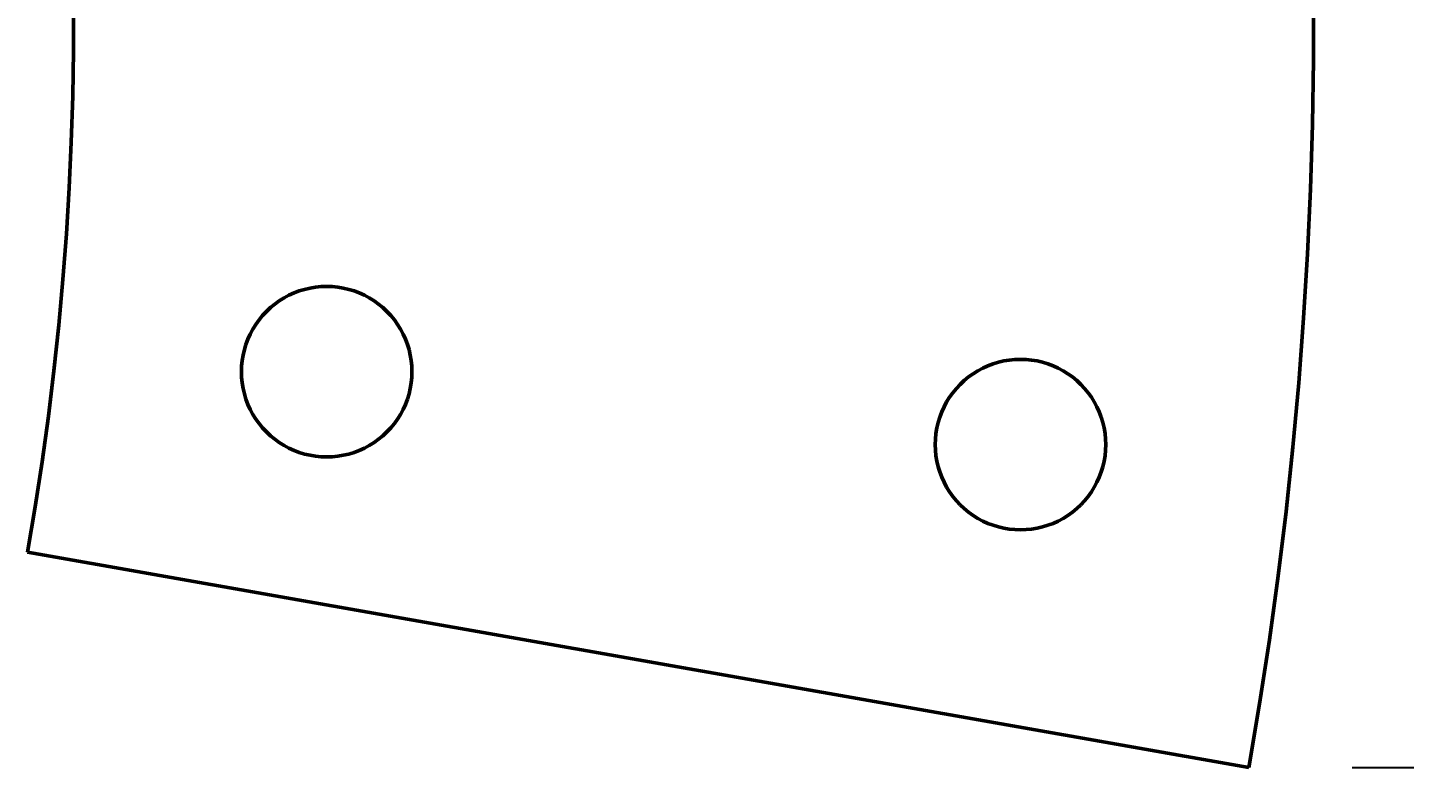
# Model space of a CAD drawing. Header units: millimetres. Extents: x 0 to 297, y 0 to 210.
# Drawn here: x 69.12 to 104.65, y 81.26 to 100.36 of the extents above; entities that cross this region are included whole.
import ezdxf

# ---------------------------------------------------------------- set-up
doc = ezdxf.new("R2010")
doc.units = ezdxf.units.MM
doc.linetypes.add('DASHED', pattern=[1.524, 1.27, -0.254])
for name, color, linetype, lineweight in [('COTAS', 7, 'CONTINUOUS', 25), ('OCULTA', 8, 'DASHED', 25), ('VISIBLE', 7, 'CONTINUOUS', 50)]:
    doc.layers.add(name, color=color, linetype=linetype, lineweight=lineweight)
doc.dimstyles.new('F3D_1000', dxfattribs={"dimtxt": 3.5, "dimasz": 2.5, "dimexe": 1.5, "dimexo": 1, "dimgap": 0.9, "dimtad": 1, "dimdec": 1, "dimdsep": 46, "dimcen": 2.5, "dimazin": 3, "dimtfac": 1, "dimtmove": 0, "dimatfit": 3})

msp = doc.modelspace()

# ---------------------------------------------------------------- linework, layer by layer
at = {"layer": 'OCULTA'}
for p, q in [((70.307, 99.77), (70.307, 100.954)), ((102.306, 99.527), (102.306, 101.197)), ((70.289, 98.587), (70.307, 99.77)), ((102.28, 97.858), (102.306, 99.527)), ((70.253, 97.403), (70.289, 98.587)), ((102.23, 96.19), (102.28, 97.858)), ((70.199, 96.221), (70.253, 97.403)), ((70.127, 95.039), (70.199, 96.221)), ((102.154, 94.522), (102.23, 96.19)), ((70.037, 93.859), (70.127, 95.039)), ((102.052, 92.856), (102.154, 94.522)), ((69.93, 92.68), (70.037, 93.859)), ((75.743, 93.383), (75.87, 93.45)), ((75.87, 93.45), (76.001, 93.51)), ((76.001, 93.51), (76.136, 93.561)), ((76.136, 93.561), (76.274, 93.602)), ((76.274, 93.602), (76.414, 93.635)), ((76.414, 93.635), (76.556, 93.658)), ((76.556, 93.658), (76.699, 93.673)), ((76.699, 93.673), (76.843, 93.677)), ((76.843, 93.677), (76.987, 93.673)), ((76.987, 93.673), (77.13, 93.658)), ((77.13, 93.658), (77.272, 93.635)), ((77.272, 93.635), (77.413, 93.602)), ((77.413, 93.602), (77.55, 93.561)), ((77.55, 93.561), (77.685, 93.51)), ((77.816, 93.45), (77.685, 93.51)), ((77.816, 93.45), (77.943, 93.383)), ((75.288, 93.033), (75.393, 93.131)), ((75.393, 93.131), (75.504, 93.223)), ((75.504, 93.223), (75.621, 93.307)), ((75.621, 93.307), (75.743, 93.383)), ((78.066, 93.307), (77.943, 93.383)), ((78.066, 93.307), (78.183, 93.223)), ((78.294, 93.131), (78.183, 93.223)), ((78.294, 93.131), (78.399, 93.033)), ((75.014, 92.7), (75.098, 92.817)), ((75.098, 92.817), (75.189, 92.928)), ((75.189, 92.928), (75.288, 93.033)), ((78.399, 93.033), (78.497, 92.928)), ((78.589, 92.817), (78.497, 92.928)), ((78.672, 92.7), (78.589, 92.817)), ((101.926, 91.191), (102.052, 92.856)), ((69.804, 91.503), (69.93, 92.68)), ((74.811, 92.319), (74.87, 92.45)), ((74.87, 92.45), (74.938, 92.577)), ((74.938, 92.577), (75.014, 92.7)), ((78.749, 92.577), (78.672, 92.7)), ((78.816, 92.45), (78.749, 92.577)), ((78.816, 92.45), (78.876, 92.319)), ((74.686, 91.906), (74.718, 92.047)), ((74.718, 92.047), (74.76, 92.184)), ((74.76, 92.184), (74.811, 92.319)), ((78.927, 92.184), (78.876, 92.319)), ((78.968, 92.047), (78.927, 92.184)), ((79.001, 91.906), (78.968, 92.047)), ((74.648, 91.621), (74.662, 91.764)), ((74.662, 91.764), (74.686, 91.906)), ((79.024, 91.764), (79.001, 91.906)), ((79.039, 91.621), (79.024, 91.764)), ((93.903, 91.628), (94.037, 91.679)), ((94.037, 91.679), (94.175, 91.721)), ((94.175, 91.721), (94.315, 91.754)), ((94.315, 91.754), (94.457, 91.777)), ((94.457, 91.777), (94.601, 91.791)), ((94.601, 91.791), (94.745, 91.796)), ((94.745, 91.796), (94.889, 91.791)), ((94.889, 91.791), (95.032, 91.777)), ((95.032, 91.777), (95.174, 91.754)), ((95.174, 91.754), (95.314, 91.721)), ((95.452, 91.679), (95.314, 91.721)), ((95.452, 91.679), (95.587, 91.628)), ((69.661, 90.328), (69.804, 91.503)), ((74.643, 91.477), (74.648, 91.621)), ((74.648, 91.333), (74.643, 91.477)), ((74.662, 91.19), (74.648, 91.333)), ((79.024, 91.19), (79.039, 91.333)), ((79.043, 91.477), (79.039, 91.621)), ((79.039, 91.333), (79.043, 91.477)), ((93.294, 91.25), (93.405, 91.341)), ((93.405, 91.341), (93.522, 91.425)), ((93.522, 91.425), (93.645, 91.501)), ((93.645, 91.501), (93.772, 91.569)), ((93.772, 91.569), (93.903, 91.628)), ((95.587, 91.628), (95.718, 91.569)), ((95.718, 91.569), (95.845, 91.501)), ((95.845, 91.501), (95.967, 91.425)), ((96.084, 91.341), (95.967, 91.425)), ((96.084, 91.341), (96.195, 91.25)), ((74.686, 91.048), (74.662, 91.19)), ((74.686, 91.048), (74.718, 90.908)), ((78.968, 90.908), (79.001, 91.048)), ((79.001, 91.048), (79.024, 91.19)), ((92.999, 90.935), (93.091, 91.046)), ((93.091, 91.046), (93.189, 91.151)), ((93.189, 91.151), (93.294, 91.25)), ((96.195, 91.25), (96.3, 91.151)), ((96.3, 91.151), (96.399, 91.046)), ((96.399, 91.046), (96.49, 90.935)), ((101.774, 89.528), (101.926, 91.191)), ((74.76, 90.77), (74.718, 90.908)), ((74.811, 90.635), (74.76, 90.77)), ((74.811, 90.635), (74.87, 90.504)), ((78.816, 90.504), (78.876, 90.635)), ((78.876, 90.635), (78.927, 90.77)), ((78.927, 90.77), (78.968, 90.908)), ((92.772, 90.569), (92.839, 90.696)), ((92.839, 90.696), (92.915, 90.818)), ((92.915, 90.818), (92.999, 90.935)), ((96.49, 90.935), (96.574, 90.818)), ((96.65, 90.696), (96.574, 90.818)), ((96.718, 90.569), (96.65, 90.696)), ((69.5, 89.155), (69.661, 90.328)), ((74.87, 90.504), (74.938, 90.377)), ((74.938, 90.377), (75.014, 90.255)), ((75.098, 90.138), (75.014, 90.255)), ((78.589, 90.138), (78.672, 90.255)), ((78.672, 90.255), (78.749, 90.377)), ((78.749, 90.377), (78.816, 90.504)), ((92.62, 90.165), (92.661, 90.303)), ((92.661, 90.303), (92.712, 90.438)), ((92.712, 90.438), (92.772, 90.569)), ((96.777, 90.438), (96.718, 90.569)), ((96.828, 90.303), (96.777, 90.438)), ((96.87, 90.165), (96.828, 90.303)), ((75.189, 90.027), (75.098, 90.138)), ((75.189, 90.027), (75.288, 89.922)), ((75.288, 89.922), (75.393, 89.823)), ((78.294, 89.823), (78.399, 89.922)), ((78.399, 89.922), (78.497, 90.027)), ((78.497, 90.027), (78.589, 90.138)), ((92.563, 89.883), (92.587, 90.025)), ((92.587, 90.025), (92.62, 90.165)), ((96.902, 90.025), (96.87, 90.165)), ((96.926, 89.883), (96.902, 90.025)), ((75.393, 89.823), (75.504, 89.732)), ((75.504, 89.732), (75.621, 89.648)), ((75.743, 89.572), (75.621, 89.648)), ((75.743, 89.572), (75.87, 89.504)), ((77.816, 89.504), (77.943, 89.572)), ((77.943, 89.572), (78.066, 89.648)), ((78.066, 89.648), (78.183, 89.732)), ((78.183, 89.732), (78.294, 89.823)), ((92.545, 89.596), (92.549, 89.74)), ((92.549, 89.452), (92.545, 89.596)), ((92.549, 89.74), (92.563, 89.883)), ((96.94, 89.74), (96.926, 89.883)), ((96.945, 89.596), (96.94, 89.74)), ((96.94, 89.452), (96.945, 89.596)), ((75.87, 89.504), (76.001, 89.445)), ((76.001, 89.445), (76.136, 89.394)), ((76.136, 89.394), (76.274, 89.352)), ((76.274, 89.352), (76.414, 89.32)), ((76.556, 89.296), (76.414, 89.32)), ((76.556, 89.296), (76.699, 89.282)), ((76.699, 89.282), (76.843, 89.277)), ((76.843, 89.277), (76.987, 89.282)), ((76.987, 89.282), (77.13, 89.296)), ((77.13, 89.296), (77.272, 89.32)), ((77.272, 89.32), (77.413, 89.352)), ((77.413, 89.352), (77.55, 89.394)), ((77.55, 89.394), (77.685, 89.445)), ((77.685, 89.445), (77.816, 89.504)), ((92.563, 89.309), (92.549, 89.452)), ((92.563, 89.309), (92.587, 89.167)), ((96.902, 89.167), (96.926, 89.309)), ((96.926, 89.309), (96.94, 89.452)), ((101.597, 87.868), (101.774, 89.528)), ((69.321, 87.985), (69.5, 89.155)), ((92.62, 89.026), (92.587, 89.167)), ((92.661, 88.889), (92.62, 89.026)), ((92.712, 88.754), (92.661, 88.889)), ((96.777, 88.754), (96.828, 88.889)), ((96.828, 88.889), (96.87, 89.026)), ((96.87, 89.026), (96.902, 89.167)), ((92.712, 88.754), (92.772, 88.623)), ((92.839, 88.496), (92.772, 88.623)), ((92.915, 88.374), (92.839, 88.496)), ((96.574, 88.374), (96.65, 88.496)), ((96.65, 88.496), (96.718, 88.623)), ((96.718, 88.623), (96.777, 88.754)), ((92.915, 88.374), (92.999, 88.257)), ((92.999, 88.257), (93.091, 88.145)), ((93.189, 88.04), (93.091, 88.145)), ((96.3, 88.04), (96.399, 88.145)), ((96.399, 88.145), (96.49, 88.257)), ((96.49, 88.257), (96.574, 88.374)), ((69.124, 86.818), (69.321, 87.985)), ((93.189, 88.04), (93.294, 87.942)), ((93.294, 87.942), (93.405, 87.85)), ((93.405, 87.85), (93.522, 87.767)), ((93.522, 87.767), (93.645, 87.691)), ((95.845, 87.691), (95.967, 87.767)), ((95.967, 87.767), (96.084, 87.85)), ((96.084, 87.85), (96.195, 87.942)), ((96.195, 87.942), (96.3, 88.04)), ((101.395, 86.211), (101.597, 87.868)), ((93.645, 87.691), (93.772, 87.623)), ((93.772, 87.623), (93.903, 87.563)), ((93.903, 87.563), (94.037, 87.513)), ((94.037, 87.513), (94.175, 87.471)), ((94.175, 87.471), (94.315, 87.438)), ((94.315, 87.438), (94.457, 87.415)), ((94.457, 87.415), (94.601, 87.4)), ((94.889, 87.4), (95.032, 87.415)), ((95.032, 87.415), (95.174, 87.438)), ((95.174, 87.438), (95.314, 87.471)), ((95.314, 87.471), (95.452, 87.513)), ((95.452, 87.513), (95.587, 87.563)), ((95.587, 87.563), (95.718, 87.623)), ((95.718, 87.623), (95.845, 87.691)), ((94.601, 87.4), (94.745, 87.396)), ((94.745, 87.396), (94.889, 87.4)), ((69.124, 86.818), (69.124, 86.818)), ((69.124, 86.818), (100.638, 81.261)), ((101.168, 84.557), (101.395, 86.211)), ((100.915, 82.907), (101.168, 84.557)), ((100.638, 81.261), (100.915, 82.907)), ((100.638, 81.261), (100.638, 81.261))]:
    msp.add_line(p, q, dxfattribs=at)
at = {"layer": 'VISIBLE'}
for p, q in [((70.307, 99.77), (70.307, 100.954)), ((70.307, 99.77), (70.307, 100.954)), ((102.306, 99.527), (102.306, 101.197)), ((102.306, 101.197), (102.306, 99.527)), ((70.289, 98.587), (70.307, 99.77)), ((70.289, 98.587), (70.307, 99.77)), ((70.307, 99.77), (70.307, 99.77)), ((102.28, 97.858), (102.306, 99.527)), ((102.306, 99.527), (102.28, 97.858)), ((102.306, 99.527), (102.306, 99.527)), ((70.253, 97.403), (70.289, 98.587)), ((70.253, 97.403), (70.289, 98.587)), ((70.289, 98.587), (70.289, 98.587)), ((102.23, 96.19), (102.28, 97.858)), ((102.28, 97.858), (102.23, 96.19)), ((102.28, 97.858), (102.28, 97.858)), ((70.199, 96.221), (70.253, 97.403)), ((70.199, 96.221), (70.253, 97.403)), ((70.253, 97.403), (70.253, 97.403)), ((70.127, 95.039), (70.199, 96.221)), ((70.127, 95.039), (70.199, 96.221)), ((70.199, 96.221), (70.199, 96.221)), ((102.154, 94.522), (102.23, 96.19)), ((102.23, 96.19), (102.154, 94.522)), ((102.23, 96.19), (102.23, 96.19)), ((70.037, 93.859), (70.127, 95.039)), ((70.037, 93.859), (70.127, 95.039)), ((70.127, 95.039), (70.127, 95.039)), ((102.052, 92.856), (102.154, 94.522)), ((102.154, 94.522), (102.052, 92.856)), ((102.154, 94.522), (102.154, 94.522)), ((69.93, 92.68), (70.037, 93.859)), ((69.93, 92.68), (70.037, 93.859)), ((70.037, 93.859), (70.037, 93.859)), ((75.743, 93.383), (75.87, 93.45)), ((75.87, 93.45), (75.743, 93.383)), ((75.87, 93.45), (76.001, 93.51)), ((76.001, 93.51), (75.87, 93.45)), ((75.87, 93.45), (75.87, 93.45)), ((76.001, 93.51), (76.136, 93.561)), ((76.136, 93.561), (76.001, 93.51)), ((76.001, 93.51), (76.001, 93.51)), ((76.136, 93.561), (76.274, 93.602)), ((76.274, 93.602), (76.136, 93.561)), ((76.136, 93.561), (76.136, 93.561)), ((76.274, 93.602), (76.414, 93.635)), ((76.414, 93.635), (76.274, 93.602)), ((76.274, 93.602), (76.274, 93.602)), ((76.414, 93.635), (76.556, 93.658)), ((76.556, 93.658), (76.414, 93.635)), ((76.414, 93.635), (76.414, 93.635)), ((76.556, 93.658), (76.699, 93.673)), ((76.699, 93.673), (76.556, 93.658)), ((76.556, 93.658), (76.556, 93.658)), ((76.699, 93.673), (76.843, 93.677)), ((76.843, 93.677), (76.699, 93.673)), ((76.699, 93.673), (76.699, 93.673)), ((76.843, 93.677), (76.987, 93.673)), ((76.987, 93.673), (76.843, 93.677)), ((76.843, 93.677), (76.843, 93.677)), ((76.987, 93.673), (77.13, 93.658)), ((77.13, 93.658), (76.987, 93.673)), ((76.987, 93.673), (76.987, 93.673)), ((77.13, 93.658), (77.272, 93.635)), ((77.272, 93.635), (77.13, 93.658)), ((77.13, 93.658), (77.13, 93.658)), ((77.272, 93.635), (77.413, 93.602)), ((77.413, 93.602), (77.272, 93.635)), ((77.272, 93.635), (77.272, 93.635)), ((77.413, 93.602), (77.55, 93.561)), ((77.55, 93.561), (77.413, 93.602)), ((77.413, 93.602), (77.413, 93.602)), ((77.55, 93.561), (77.685, 93.51)), ((77.685, 93.51), (77.55, 93.561)), ((77.55, 93.561), (77.55, 93.561)), ((77.816, 93.45), (77.685, 93.51)), ((77.816, 93.45), (77.685, 93.51)), ((77.685, 93.51), (77.685, 93.51)), ((77.816, 93.45), (77.943, 93.383)), ((77.943, 93.383), (77.816, 93.45)), ((77.816, 93.45), (77.816, 93.45)), ((75.288, 93.033), (75.393, 93.131)), ((75.393, 93.131), (75.288, 93.033)), ((75.393, 93.131), (75.504, 93.223)), ((75.504, 93.223), (75.393, 93.131)), ((75.393, 93.131), (75.393, 93.131)), ((75.504, 93.223), (75.621, 93.307)), ((75.621, 93.307), (75.504, 93.223)), ((75.504, 93.223), (75.504, 93.223)), ((75.621, 93.307), (75.743, 93.383)), ((75.743, 93.383), (75.621, 93.307)), ((75.621, 93.307), (75.621, 93.307)), ((75.743, 93.383), (75.743, 93.383)), ((78.066, 93.307), (77.943, 93.383)), ((78.066, 93.307), (77.943, 93.383)), ((77.943, 93.383), (77.943, 93.383)), ((78.066, 93.307), (78.183, 93.223)), ((78.183, 93.223), (78.066, 93.307)), ((78.066, 93.307), (78.066, 93.307)), ((78.294, 93.131), (78.183, 93.223)), ((78.294, 93.131), (78.183, 93.223)), ((78.183, 93.223), (78.183, 93.223)), ((78.294, 93.131), (78.399, 93.033)), ((78.399, 93.033), (78.294, 93.131)), ((78.294, 93.131), (78.294, 93.131)), ((75.014, 92.7), (75.098, 92.817)), ((75.098, 92.817), (75.014, 92.7)), ((75.098, 92.817), (75.189, 92.928)), ((75.189, 92.928), (75.098, 92.817)), ((75.098, 92.817), (75.098, 92.817)), ((75.189, 92.928), (75.288, 93.033)), ((75.288, 93.033), (75.189, 92.928)), ((75.189, 92.928), (75.189, 92.928)), ((75.288, 93.033), (75.288, 93.033)), ((78.399, 93.033), (78.497, 92.928)), ((78.497, 92.928), (78.399, 93.033)), ((78.399, 93.033), (78.399, 93.033)), ((78.589, 92.817), (78.497, 92.928)), ((78.589, 92.817), (78.497, 92.928)), ((78.497, 92.928), (78.497, 92.928)), ((78.672, 92.7), (78.589, 92.817)), ((78.672, 92.7), (78.589, 92.817)), ((78.589, 92.817), (78.589, 92.817)), ((101.926, 91.191), (102.052, 92.856)), ((102.052, 92.856), (101.926, 91.191)), ((102.052, 92.856), (102.052, 92.856)), ((69.804, 91.503), (69.93, 92.68)), ((69.804, 91.503), (69.93, 92.68)), ((69.93, 92.68), (69.93, 92.68)), ((74.811, 92.319), (74.87, 92.45)), ((74.87, 92.45), (74.811, 92.319)), ((74.87, 92.45), (74.938, 92.577)), ((74.938, 92.577), (74.87, 92.45)), ((74.87, 92.45), (74.87, 92.45)), ((74.938, 92.577), (75.014, 92.7)), ((75.014, 92.7), (74.938, 92.577)), ((74.938, 92.577), (74.938, 92.577)), ((75.014, 92.7), (75.014, 92.7)), ((78.749, 92.577), (78.672, 92.7)), ((78.749, 92.577), (78.672, 92.7)), ((78.672, 92.7), (78.672, 92.7)), ((78.816, 92.45), (78.749, 92.577)), ((78.816, 92.45), (78.749, 92.577)), ((78.749, 92.577), (78.749, 92.577)), ((78.816, 92.45), (78.876, 92.319)), ((78.876, 92.319), (78.816, 92.45)), ((78.816, 92.45), (78.816, 92.45)), ((74.686, 91.906), (74.718, 92.047)), ((74.718, 92.047), (74.686, 91.906)), ((74.718, 92.047), (74.76, 92.184)), ((74.76, 92.184), (74.718, 92.047)), ((74.718, 92.047), (74.718, 92.047)), ((74.76, 92.184), (74.811, 92.319)), ((74.811, 92.319), (74.76, 92.184)), ((74.76, 92.184), (74.76, 92.184)), ((74.811, 92.319), (74.811, 92.319)), ((78.927, 92.184), (78.876, 92.319)), ((78.927, 92.184), (78.876, 92.319)), ((78.876, 92.319), (78.876, 92.319)), ((78.968, 92.047), (78.927, 92.184)), ((78.968, 92.047), (78.927, 92.184)), ((78.927, 92.184), (78.927, 92.184)), ((79.001, 91.906), (78.968, 92.047)), ((79.001, 91.906), (78.968, 92.047)), ((78.968, 92.047), (78.968, 92.047)), ((74.648, 91.621), (74.662, 91.764)), ((74.662, 91.764), (74.648, 91.621)), ((74.662, 91.764), (74.686, 91.906)), ((74.686, 91.906), (74.662, 91.764)), ((74.662, 91.764), (74.662, 91.764)), ((74.686, 91.906), (74.686, 91.906)), ((79.024, 91.764), (79.001, 91.906)), ((79.024, 91.764), (79.001, 91.906)), ((79.001, 91.906), (79.001, 91.906)), ((79.039, 91.621), (79.024, 91.764)), ((79.039, 91.621), (79.024, 91.764)), ((79.024, 91.764), (79.024, 91.764)), ((93.903, 91.628), (94.037, 91.679)), ((94.037, 91.679), (93.903, 91.628)), ((94.037, 91.679), (94.175, 91.721)), ((94.175, 91.721), (94.037, 91.679)), ((94.037, 91.679), (94.037, 91.679)), ((94.175, 91.721), (94.315, 91.754)), ((94.315, 91.754), (94.175, 91.721)), ((94.175, 91.721), (94.175, 91.721)), ((94.315, 91.754), (94.457, 91.777)), ((94.457, 91.777), (94.315, 91.754)), ((94.315, 91.754), (94.315, 91.754)), ((94.457, 91.777), (94.601, 91.791)), ((94.457, 91.777), (94.457, 91.777)), ((94.601, 91.791), (94.457, 91.777)), ((94.601, 91.791), (94.745, 91.796)), ((94.745, 91.796), (94.601, 91.791)), ((94.601, 91.791), (94.601, 91.791)), ((94.745, 91.796), (94.889, 91.791)), ((94.889, 91.791), (94.745, 91.796)), ((94.745, 91.796), (94.745, 91.796)), ((94.889, 91.791), (95.032, 91.777)), ((95.032, 91.777), (94.889, 91.791)), ((94.889, 91.791), (94.889, 91.791)), ((95.032, 91.777), (95.174, 91.754)), ((95.174, 91.754), (95.032, 91.777)), ((95.032, 91.777), (95.032, 91.777)), ((95.174, 91.754), (95.314, 91.721)), ((95.314, 91.721), (95.174, 91.754)), ((95.174, 91.754), (95.174, 91.754)), ((95.452, 91.679), (95.314, 91.721)), ((95.452, 91.679), (95.314, 91.721)), ((95.314, 91.721), (95.314, 91.721)), ((95.452, 91.679), (95.587, 91.628)), ((95.587, 91.628), (95.452, 91.679)), ((95.452, 91.679), (95.452, 91.679)), ((69.661, 90.328), (69.804, 91.503)), ((69.661, 90.328), (69.804, 91.503)), ((69.804, 91.503), (69.804, 91.503)), ((74.643, 91.477), (74.648, 91.621)), ((74.648, 91.621), (74.643, 91.477)), ((74.648, 91.333), (74.643, 91.477)), ((74.643, 91.477), (74.643, 91.477)), ((74.643, 91.477), (74.648, 91.333)), ((74.648, 91.621), (74.648, 91.621)), ((74.662, 91.19), (74.648, 91.333)), ((74.648, 91.333), (74.648, 91.333)), ((74.648, 91.333), (74.662, 91.19)), ((79.024, 91.19), (79.039, 91.333)), ((79.024, 91.19), (79.039, 91.333)), ((79.043, 91.477), (79.039, 91.621)), ((79.043, 91.477), (79.039, 91.621)), ((79.039, 91.621), (79.039, 91.621)), ((79.039, 91.333), (79.043, 91.477)), ((79.039, 91.333), (79.043, 91.477)), ((79.039, 91.333), (79.039, 91.333)), ((79.043, 91.477), (79.043, 91.477)), ((93.294, 91.25), (93.405, 91.341)), ((93.405, 91.341), (93.294, 91.25)), ((93.405, 91.341), (93.522, 91.425)), ((93.522, 91.425), (93.405, 91.341)), ((93.405, 91.341), (93.405, 91.341)), ((93.522, 91.425), (93.645, 91.501)), ((93.645, 91.501), (93.522, 91.425)), ((93.522, 91.425), (93.522, 91.425)), ((93.645, 91.501), (93.772, 91.569)), ((93.772, 91.569), (93.645, 91.501)), ((93.645, 91.501), (93.645, 91.501)), ((93.772, 91.569), (93.903, 91.628)), ((93.903, 91.628), (93.772, 91.569)), ((93.772, 91.569), (93.772, 91.569)), ((93.903, 91.628), (93.903, 91.628)), ((95.587, 91.628), (95.718, 91.569)), ((95.718, 91.569), (95.587, 91.628)), ((95.587, 91.628), (95.587, 91.628)), ((95.718, 91.569), (95.845, 91.501)), ((95.845, 91.501), (95.718, 91.569)), ((95.718, 91.569), (95.718, 91.569)), ((95.845, 91.501), (95.967, 91.425)), ((95.967, 91.425), (95.845, 91.501)), ((95.845, 91.501), (95.845, 91.501)), ((96.084, 91.341), (95.967, 91.425)), ((96.084, 91.341), (95.967, 91.425)), ((95.967, 91.425), (95.967, 91.425)), ((96.084, 91.341), (96.195, 91.25)), ((96.195, 91.25), (96.084, 91.341)), ((96.084, 91.341), (96.084, 91.341)), ((74.686, 91.048), (74.662, 91.19)), ((74.662, 91.19), (74.662, 91.19)), ((74.662, 91.19), (74.686, 91.048)), ((74.686, 91.048), (74.718, 90.908)), ((74.686, 91.048), (74.686, 91.048)), ((74.686, 91.048), (74.718, 90.908)), ((78.968, 90.908), (79.001, 91.048)), ((78.968, 90.908), (79.001, 91.048)), ((79.001, 91.048), (79.024, 91.19)), ((79.001, 91.048), (79.024, 91.19)), ((79.001, 91.048), (79.001, 91.048)), ((79.024, 91.19), (79.024, 91.19)), ((92.999, 90.935), (93.091, 91.046)), ((93.091, 91.046), (92.999, 90.935)), ((93.091, 91.046), (93.189, 91.151)), ((93.189, 91.151), (93.091, 91.046)), ((93.091, 91.046), (93.091, 91.046)), ((93.189, 91.151), (93.294, 91.25)), ((93.294, 91.25), (93.189, 91.151)), ((93.189, 91.151), (93.189, 91.151)), ((93.294, 91.25), (93.294, 91.25)), ((96.195, 91.25), (96.3, 91.151)), ((96.3, 91.151), (96.195, 91.25)), ((96.195, 91.25), (96.195, 91.25)), ((96.3, 91.151), (96.399, 91.046)), ((96.399, 91.046), (96.3, 91.151)), ((96.3, 91.151), (96.3, 91.151)), ((96.399, 91.046), (96.49, 90.935)), ((96.49, 90.935), (96.399, 91.046)), ((96.399, 91.046), (96.399, 91.046)), ((101.774, 89.528), (101.926, 91.191)), ((101.926, 91.191), (101.774, 89.528)), ((101.926, 91.191), (101.926, 91.191)), ((74.76, 90.77), (74.718, 90.908)), ((74.718, 90.908), (74.718, 90.908)), ((74.718, 90.908), (74.76, 90.77)), ((74.811, 90.635), (74.76, 90.77)), ((74.76, 90.77), (74.76, 90.77)), ((74.76, 90.77), (74.811, 90.635)), ((74.811, 90.635), (74.87, 90.504)), ((74.811, 90.635), (74.811, 90.635)), ((74.811, 90.635), (74.87, 90.504)), ((78.816, 90.504), (78.876, 90.635)), ((78.816, 90.504), (78.876, 90.635)), ((78.876, 90.635), (78.927, 90.77)), ((78.876, 90.635), (78.927, 90.77)), ((78.876, 90.635), (78.876, 90.635)), ((78.927, 90.77), (78.968, 90.908)), ((78.927, 90.77), (78.968, 90.908)), ((78.927, 90.77), (78.927, 90.77)), ((78.968, 90.908), (78.968, 90.908)), ((92.772, 90.569), (92.839, 90.696)), ((92.839, 90.696), (92.772, 90.569)), ((92.839, 90.696), (92.915, 90.818)), ((92.915, 90.818), (92.839, 90.696)), ((92.839, 90.696), (92.839, 90.696)), ((92.915, 90.818), (92.999, 90.935)), ((92.999, 90.935), (92.915, 90.818)), ((92.915, 90.818), (92.915, 90.818)), ((92.999, 90.935), (92.999, 90.935)), ((96.49, 90.935), (96.574, 90.818)), ((96.574, 90.818), (96.49, 90.935)), ((96.49, 90.935), (96.49, 90.935)), ((96.65, 90.696), (96.574, 90.818)), ((96.65, 90.696), (96.574, 90.818)), ((96.574, 90.818), (96.574, 90.818)), ((96.718, 90.569), (96.65, 90.696)), ((96.718, 90.569), (96.65, 90.696)), ((96.65, 90.696), (96.65, 90.696)), ((69.5, 89.155), (69.661, 90.328)), ((69.5, 89.155), (69.661, 90.328)), ((69.661, 90.328), (69.661, 90.328)), ((74.87, 90.504), (74.938, 90.377)), ((74.87, 90.504), (74.87, 90.504)), ((74.87, 90.504), (74.938, 90.377)), ((74.938, 90.377), (75.014, 90.255)), ((74.938, 90.377), (74.938, 90.377)), ((74.938, 90.377), (75.014, 90.255)), ((75.098, 90.138), (75.014, 90.255)), ((75.014, 90.255), (75.014, 90.255)), ((75.014, 90.255), (75.098, 90.138)), ((78.589, 90.138), (78.672, 90.255)), ((78.589, 90.138), (78.672, 90.255)), ((78.672, 90.255), (78.749, 90.377)), ((78.672, 90.255), (78.749, 90.377)), ((78.672, 90.255), (78.672, 90.255)), ((78.749, 90.377), (78.816, 90.504)), ((78.749, 90.377), (78.816, 90.504)), ((78.749, 90.377), (78.749, 90.377)), ((78.816, 90.504), (78.816, 90.504)), ((92.62, 90.165), (92.661, 90.303)), ((92.661, 90.303), (92.62, 90.165)), ((92.661, 90.303), (92.712, 90.438)), ((92.712, 90.438), (92.661, 90.303)), ((92.661, 90.303), (92.661, 90.303)), ((92.712, 90.438), (92.772, 90.569)), ((92.772, 90.569), (92.712, 90.438)), ((92.712, 90.438), (92.712, 90.438)), ((92.772, 90.569), (92.772, 90.569)), ((96.777, 90.438), (96.718, 90.569)), ((96.777, 90.438), (96.718, 90.569)), ((96.718, 90.569), (96.718, 90.569)), ((96.828, 90.303), (96.777, 90.438)), ((96.828, 90.303), (96.777, 90.438)), ((96.777, 90.438), (96.777, 90.438)), ((96.87, 90.165), (96.828, 90.303)), ((96.87, 90.165), (96.828, 90.303)), ((96.828, 90.303), (96.828, 90.303)), ((75.189, 90.027), (75.098, 90.138)), ((75.098, 90.138), (75.098, 90.138)), ((75.098, 90.138), (75.189, 90.027)), ((75.189, 90.027), (75.288, 89.922)), ((75.189, 90.027), (75.189, 90.027)), ((75.189, 90.027), (75.288, 89.922)), ((75.288, 89.922), (75.393, 89.823)), ((75.288, 89.922), (75.288, 89.922)), ((75.288, 89.922), (75.393, 89.823)), ((78.294, 89.823), (78.399, 89.922)), ((78.294, 89.823), (78.399, 89.922)), ((78.399, 89.922), (78.497, 90.027)), ((78.399, 89.922), (78.497, 90.027)), ((78.399, 89.922), (78.399, 89.922)), ((78.497, 90.027), (78.589, 90.138)), ((78.497, 90.027), (78.589, 90.138)), ((78.497, 90.027), (78.497, 90.027)), ((78.589, 90.138), (78.589, 90.138)), ((92.563, 89.883), (92.587, 90.025)), ((92.587, 90.025), (92.563, 89.883)), ((92.587, 90.025), (92.62, 90.165)), ((92.62, 90.165), (92.587, 90.025)), ((92.587, 90.025), (92.587, 90.025)), ((92.62, 90.165), (92.62, 90.165)), ((96.902, 90.025), (96.87, 90.165)), ((96.902, 90.025), (96.87, 90.165)), ((96.87, 90.165), (96.87, 90.165)), ((96.926, 89.883), (96.902, 90.025)), ((96.926, 89.883), (96.902, 90.025)), ((96.902, 90.025), (96.902, 90.025)), ((75.393, 89.823), (75.504, 89.732)), ((75.393, 89.823), (75.393, 89.823)), ((75.393, 89.823), (75.504, 89.732)), ((75.504, 89.732), (75.621, 89.648)), ((75.504, 89.732), (75.504, 89.732)), ((75.504, 89.732), (75.621, 89.648)), ((75.743, 89.572), (75.621, 89.648)), ((75.621, 89.648), (75.621, 89.648)), ((75.621, 89.648), (75.743, 89.572)), ((75.743, 89.572), (75.87, 89.504)), ((75.743, 89.572), (75.743, 89.572)), ((75.743, 89.572), (75.87, 89.504)), ((77.816, 89.504), (77.943, 89.572)), ((77.816, 89.504), (77.943, 89.572)), ((77.943, 89.572), (78.066, 89.648)), ((77.943, 89.572), (78.066, 89.648)), ((77.943, 89.572), (77.943, 89.572)), ((78.066, 89.648), (78.183, 89.732)), ((78.066, 89.648), (78.183, 89.732)), ((78.066, 89.648), (78.066, 89.648)), ((78.183, 89.732), (78.294, 89.823)), ((78.183, 89.732), (78.294, 89.823)), ((78.183, 89.732), (78.183, 89.732)), ((78.294, 89.823), (78.294, 89.823)), ((92.545, 89.596), (92.549, 89.74)), ((92.549, 89.74), (92.545, 89.596)), ((92.549, 89.452), (92.545, 89.596)), ((92.545, 89.596), (92.545, 89.596)), ((92.545, 89.596), (92.549, 89.452)), ((92.549, 89.74), (92.563, 89.883)), ((92.563, 89.883), (92.549, 89.74)), ((92.549, 89.74), (92.549, 89.74)), ((92.563, 89.883), (92.563, 89.883)), ((96.94, 89.74), (96.926, 89.883)), ((96.94, 89.74), (96.926, 89.883)), ((96.926, 89.883), (96.926, 89.883)), ((96.945, 89.596), (96.94, 89.74)), ((96.945, 89.596), (96.94, 89.74)), ((96.94, 89.74), (96.94, 89.74)), ((96.94, 89.452), (96.945, 89.596)), ((96.94, 89.452), (96.945, 89.596)), ((96.945, 89.596), (96.945, 89.596)), ((75.87, 89.504), (76.001, 89.445)), ((75.87, 89.504), (75.87, 89.504)), ((75.87, 89.504), (76.001, 89.445)), ((76.001, 89.445), (76.136, 89.394)), ((76.001, 89.445), (76.001, 89.445)), ((76.001, 89.445), (76.136, 89.394)), ((76.136, 89.394), (76.274, 89.352)), ((76.136, 89.394), (76.136, 89.394)), ((76.136, 89.394), (76.274, 89.352)), ((76.274, 89.352), (76.414, 89.32)), ((76.274, 89.352), (76.274, 89.352)), ((76.274, 89.352), (76.414, 89.32)), ((76.556, 89.296), (76.414, 89.32)), ((76.414, 89.32), (76.414, 89.32)), ((76.414, 89.32), (76.556, 89.296)), ((76.556, 89.296), (76.699, 89.282)), ((76.556, 89.296), (76.556, 89.296)), ((76.556, 89.296), (76.699, 89.282)), ((76.699, 89.282), (76.843, 89.277)), ((76.699, 89.282), (76.699, 89.282)), ((76.699, 89.282), (76.843, 89.277)), ((76.843, 89.277), (76.987, 89.282)), ((76.843, 89.277), (76.987, 89.282)), ((76.843, 89.277), (76.843, 89.277)), ((76.987, 89.282), (77.13, 89.296)), ((76.987, 89.282), (77.13, 89.296)), ((76.987, 89.282), (76.987, 89.282)), ((77.13, 89.296), (77.272, 89.32)), ((77.13, 89.296), (77.272, 89.32)), ((77.13, 89.296), (77.13, 89.296)), ((77.272, 89.32), (77.413, 89.352)), ((77.272, 89.32), (77.413, 89.352)), ((77.272, 89.32), (77.272, 89.32)), ((77.413, 89.352), (77.55, 89.394)), ((77.413, 89.352), (77.55, 89.394)), ((77.413, 89.352), (77.413, 89.352)), ((77.55, 89.394), (77.685, 89.445)), ((77.55, 89.394), (77.685, 89.445)), ((77.55, 89.394), (77.55, 89.394)), ((77.685, 89.445), (77.816, 89.504)), ((77.685, 89.445), (77.816, 89.504)), ((77.685, 89.445), (77.685, 89.445)), ((77.816, 89.504), (77.816, 89.504)), ((92.563, 89.309), (92.549, 89.452)), ((92.549, 89.452), (92.549, 89.452)), ((92.549, 89.452), (92.563, 89.309)), ((92.563, 89.309), (92.587, 89.167)), ((92.563, 89.309), (92.563, 89.309)), ((92.563, 89.309), (92.587, 89.167)), ((96.902, 89.167), (96.926, 89.309)), ((96.902, 89.167), (96.926, 89.309)), ((96.926, 89.309), (96.94, 89.452)), ((96.926, 89.309), (96.94, 89.452)), ((96.926, 89.309), (96.926, 89.309)), ((96.94, 89.452), (96.94, 89.452)), ((101.597, 87.868), (101.774, 89.528)), ((101.774, 89.528), (101.597, 87.868)), ((101.774, 89.528), (101.774, 89.528)), ((69.321, 87.985), (69.5, 89.155)), ((69.321, 87.985), (69.5, 89.155)), ((69.5, 89.155), (69.5, 89.155)), ((92.62, 89.026), (92.587, 89.167)), ((92.587, 89.167), (92.587, 89.167)), ((92.587, 89.167), (92.62, 89.026)), ((92.661, 88.889), (92.62, 89.026)), ((92.62, 89.026), (92.62, 89.026)), ((92.62, 89.026), (92.661, 88.889)), ((92.712, 88.754), (92.661, 88.889)), ((92.661, 88.889), (92.661, 88.889)), ((92.661, 88.889), (92.712, 88.754)), ((96.777, 88.754), (96.828, 88.889)), ((96.777, 88.754), (96.828, 88.889)), ((96.828, 88.889), (96.87, 89.026)), ((96.828, 88.889), (96.87, 89.026)), ((96.828, 88.889), (96.828, 88.889)), ((96.87, 89.026), (96.902, 89.167)), ((96.87, 89.026), (96.902, 89.167)), ((96.87, 89.026), (96.87, 89.026)), ((96.902, 89.167), (96.902, 89.167)), ((92.712, 88.754), (92.772, 88.623)), ((92.712, 88.754), (92.712, 88.754)), ((92.712, 88.754), (92.772, 88.623)), ((92.839, 88.496), (92.772, 88.623)), ((92.772, 88.623), (92.772, 88.623)), ((92.772, 88.623), (92.839, 88.496)), ((92.915, 88.374), (92.839, 88.496)), ((92.839, 88.496), (92.839, 88.496)), ((92.839, 88.496), (92.915, 88.374)), ((96.574, 88.374), (96.65, 88.496)), ((96.574, 88.374), (96.65, 88.496)), ((96.65, 88.496), (96.718, 88.623)), ((96.65, 88.496), (96.718, 88.623)), ((96.65, 88.496), (96.65, 88.496)), ((96.718, 88.623), (96.777, 88.754)), ((96.718, 88.623), (96.777, 88.754)), ((96.718, 88.623), (96.718, 88.623)), ((96.777, 88.754), (96.777, 88.754)), ((92.915, 88.374), (92.999, 88.257)), ((92.915, 88.374), (92.915, 88.374)), ((92.915, 88.374), (92.999, 88.257)), ((92.999, 88.257), (93.091, 88.145)), ((92.999, 88.257), (92.999, 88.257)), ((92.999, 88.257), (93.091, 88.145)), ((93.189, 88.04), (93.091, 88.145)), ((93.091, 88.145), (93.091, 88.145)), ((93.091, 88.145), (93.189, 88.04)), ((96.3, 88.04), (96.399, 88.145)), ((96.3, 88.04), (96.399, 88.145)), ((96.399, 88.145), (96.49, 88.257)), ((96.399, 88.145), (96.49, 88.257)), ((96.399, 88.145), (96.399, 88.145)), ((96.49, 88.257), (96.574, 88.374)), ((96.49, 88.257), (96.574, 88.374)), ((96.49, 88.257), (96.49, 88.257)), ((96.574, 88.374), (96.574, 88.374)), ((69.124, 86.818), (69.321, 87.985)), ((69.124, 86.818), (69.321, 87.985)), ((69.321, 87.985), (69.321, 87.985)), ((93.189, 88.04), (93.294, 87.942)), ((93.189, 88.04), (93.189, 88.04)), ((93.189, 88.04), (93.294, 87.942)), ((93.294, 87.942), (93.405, 87.85)), ((93.294, 87.942), (93.294, 87.942)), ((93.294, 87.942), (93.405, 87.85)), ((93.405, 87.85), (93.522, 87.767)), ((93.405, 87.85), (93.405, 87.85)), ((93.405, 87.85), (93.522, 87.767)), ((93.522, 87.767), (93.645, 87.691)), ((93.522, 87.767), (93.522, 87.767)), ((93.522, 87.767), (93.645, 87.691)), ((95.845, 87.691), (95.967, 87.767)), ((95.845, 87.691), (95.967, 87.767)), ((95.967, 87.767), (96.084, 87.85)), ((95.967, 87.767), (96.084, 87.85)), ((95.967, 87.767), (95.967, 87.767)), ((96.084, 87.85), (96.195, 87.942)), ((96.084, 87.85), (96.195, 87.942)), ((96.084, 87.85), (96.084, 87.85)), ((96.195, 87.942), (96.3, 88.04)), ((96.195, 87.942), (96.3, 88.04)), ((96.195, 87.942), (96.195, 87.942)), ((96.3, 88.04), (96.3, 88.04)), ((101.395, 86.211), (101.597, 87.868)), ((101.597, 87.868), (101.395, 86.211)), ((101.597, 87.868), (101.597, 87.868)), ((93.645, 87.691), (93.772, 87.623)), ((93.645, 87.691), (93.645, 87.691)), ((93.645, 87.691), (93.772, 87.623)), ((93.772, 87.623), (93.903, 87.563)), ((93.772, 87.623), (93.772, 87.623)), ((93.772, 87.623), (93.903, 87.563)), ((93.903, 87.563), (94.037, 87.513)), ((93.903, 87.563), (93.903, 87.563)), ((93.903, 87.563), (94.037, 87.513)), ((94.037, 87.513), (94.175, 87.471)), ((94.037, 87.513), (94.037, 87.513)), ((94.037, 87.513), (94.175, 87.471)), ((94.175, 87.471), (94.315, 87.438)), ((94.175, 87.471), (94.175, 87.471)), ((94.175, 87.471), (94.315, 87.438)), ((94.315, 87.438), (94.457, 87.415)), ((94.315, 87.438), (94.315, 87.438)), ((94.315, 87.438), (94.457, 87.415)), ((94.457, 87.415), (94.601, 87.4)), ((94.457, 87.415), (94.457, 87.415)), ((94.457, 87.415), (94.601, 87.4)), ((94.889, 87.4), (95.032, 87.415)), ((94.889, 87.4), (95.032, 87.415)), ((95.032, 87.415), (95.174, 87.438)), ((95.032, 87.415), (95.174, 87.438)), ((95.032, 87.415), (95.032, 87.415)), ((95.174, 87.438), (95.314, 87.471)), ((95.174, 87.438), (95.314, 87.471)), ((95.174, 87.438), (95.174, 87.438)), ((95.314, 87.471), (95.452, 87.513)), ((95.314, 87.471), (95.452, 87.513)), ((95.314, 87.471), (95.314, 87.471)), ((95.452, 87.513), (95.587, 87.563)), ((95.452, 87.513), (95.587, 87.563)), ((95.452, 87.513), (95.452, 87.513)), ((95.587, 87.563), (95.718, 87.623)), ((95.587, 87.563), (95.718, 87.623)), ((95.587, 87.563), (95.587, 87.563)), ((95.718, 87.623), (95.845, 87.691)), ((95.718, 87.623), (95.845, 87.691)), ((95.718, 87.623), (95.718, 87.623)), ((95.845, 87.691), (95.845, 87.691)), ((94.601, 87.4), (94.745, 87.396)), ((94.601, 87.4), (94.601, 87.4)), ((94.601, 87.4), (94.745, 87.396)), ((94.745, 87.396), (94.889, 87.4)), ((94.745, 87.396), (94.889, 87.4)), ((94.745, 87.396), (94.745, 87.396)), ((94.889, 87.4), (94.889, 87.4)), ((69.124, 86.818), (100.638, 81.261)), ((69.124, 86.818), (69.124, 86.818)), ((100.638, 81.261), (69.124, 86.818)), ((69.124, 86.818), (69.124, 86.818)), ((101.168, 84.557), (101.395, 86.211)), ((101.395, 86.211), (101.168, 84.557)), ((101.395, 86.211), (101.395, 86.211)), ((100.915, 82.907), (101.168, 84.557)), ((101.168, 84.557), (100.915, 82.907)), ((101.168, 84.557), (101.168, 84.557)), ((100.638, 81.261), (100.915, 82.907)), ((100.915, 82.907), (100.638, 81.261)), ((100.915, 82.907), (100.915, 82.907)), ((100.638, 81.261), (100.638, 81.261)), ((100.638, 81.261), (100.638, 81.261))]:
    msp.add_line(p, q, dxfattribs=at)

# ---------------------------------------------------------------- dimensions: what is measured, and where the dimension line sits
at = {"layer": 'COTAS'}
msp.add_linear_dim(base=(111.306, 81.261), p1=(102.306, 81.261), p2=(102.306, 119.464), angle=90, dimstyle='F3D_1000', dxfattribs=at).render()

doc.saveas('drawing.dxf')
